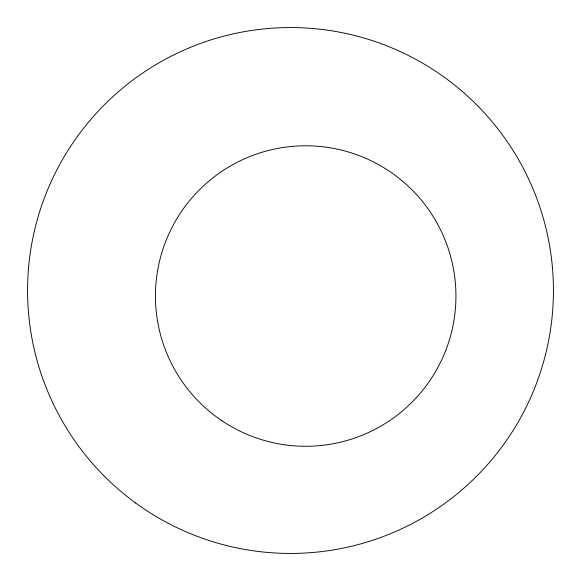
<?xml version="1.0" encoding="UTF-8"?>
<svg xmlns="http://www.w3.org/2000/svg" width="581" height="581" viewBox="0 0 581 581"><rect width="100%" height="100%" fill="white"/><g stroke="black" fill="none" stroke-linecap="round" stroke-linejoin="round"><path stroke-width="0.87" d="M135.62 502.979A262.932 262.932 0 0 0 551.95 318.388A262.932 262.932 0 0 0 183.93 50.133A262.932 262.932 0 0 0 135.62 502.979M222.167 420.927A150.247 150.247 0 0 0 455.606 305.911A150.247 150.247 0 0 0 239.278 161.257A150.247 150.247 0 0 0 222.167 420.927"/></g></svg>
